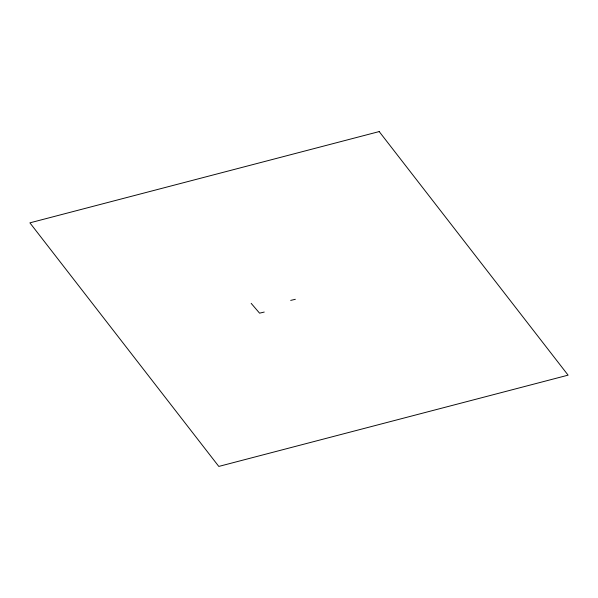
<?xml version="1.0" encoding="UTF-8"?>
<svg xmlns="http://www.w3.org/2000/svg" width="598" height="598" viewBox="0 0 598 598"><rect width="100%" height="100%" fill="white"/><g stroke="black" fill="none" stroke-linecap="round" stroke-linejoin="round"><path stroke-width="0.9" d="M290.688 300.398L295.345 299.292M264.241 312.059L259.577 313.165L251.175 303.358M379.199 131.575L29.9 222.845L218.801 466.425L568.1 375.155L379.199 131.575"/></g></svg>
